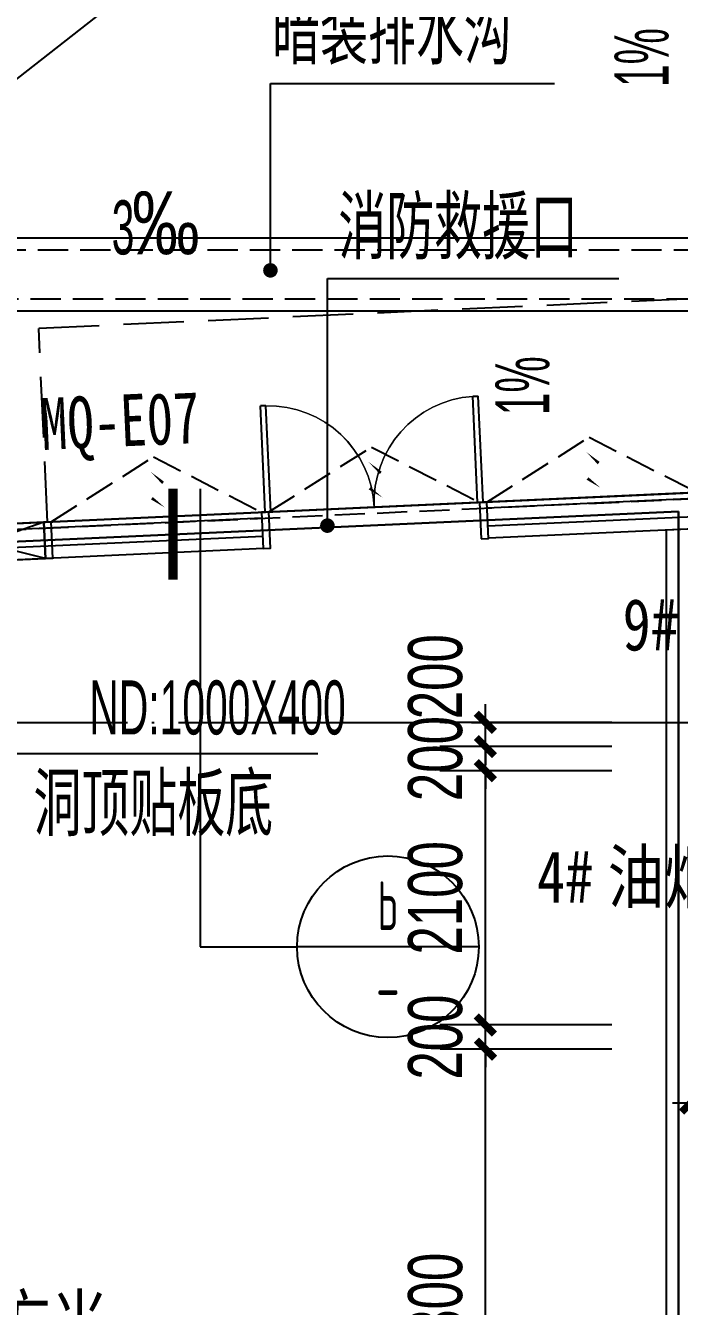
# Model space of a CAD drawing. Extents: x -409435 to 356702, y -107829 to 330904.
# Drawn here: x 78909 to 84307, y 190075 to 200656 of the extents above; entities that cross this region are included whole.
import ezdxf
from ezdxf.enums import TextEntityAlignment as Align
from ezdxf.xclip import XClip

# ---------------------------------------------------------------- set-up
doc = ezdxf.new("R2010")
doc.units = 0
doc.header["$LTSCALE"] = 1000
doc.header["$MEASUREMENT"] = 0
doc.header["$XCLIPFRAME"] = 0
for name, pattern in [('104-14# 核心筒$0$DOTE', [2.42, 2, -0.2, 0.02, -0.2]), ('14#楼幕墙$0$DASH', [0.35, 0.25, -0.1]), ('X-104 14#平面$0$$0$DASH', [0.35, 0.25, -0.1]), ('X-104 14#平面$0$DASH', [0.35, 0.25, -0.1])]:
    doc.linetypes.add(name, pattern=pattern)
for name, color, linetype in [('01-标注_尺寸', 124, 'Continuous'), ('01-标注_符号', 200, 'Continuous'), ('02-TEXT_标注', 130, 'Continuous'), ('104-14# 核心筒$0$A-C_玻璃幕墙', 140, 'Continuous'), ('104-14# 核心筒$0$A_AXIS-轴线', 36, '104-14# 核心筒$0$DOTE'), ('14#楼幕墙$0$A-C_玻璃幕墙', 140, 'Continuous'), ('14#楼幕墙$0$A-C_窗', 140, 'Continuous'), ('14#楼幕墙$0$A-C_门', 150, 'Continuous'), ('X-104 14#平面$0$01-标注_符号', 200, 'Continuous'), ('X-104 14#平面$0$02-TEXT_标注', 130, 'Continuous'), ('X-104 14#平面$0$02-TEXT_门窗', 151, 'Continuous'), ('X-104 14#平面$0$A-C_玻璃幕墙', 140, 'Continuous'), ('X-104 14#平面$0$A-C_门', 150, 'Continuous'), ('X-104 14#平面$0$A-O_屋面', 201, 'Continuous'), ('X-104 14#平面$0$A-O_散水', 134, 'Continuous'), ('X-104 14#平面$0$A-TECH_暖通', 6, 'Continuous'), ('X-104 14#平面$0$A-TECH_结构', 21, 'Continuous'), ('X-104 14#平面$0$A_STR-砌块墙', 121, 'Continuous'), ('建-标注-文本', 254, 'Continuous'), ('建-标注-索引', 75, 'Continuous')]:
    doc.layers.add(name, color=color, linetype=linetype)
doc.layers.add('14#楼幕墙$0$04-不打印_辅助线', color=165, linetype='Continuous', plot=False)
doc.layers.add('X-104 14#平面$0$000套内', color=226, linetype='Continuous', lineweight=30, plot=False)
doc.styles.add('_TCH_DIM', font='ros.shx', dxfattribs={"width": 0.8, "height": 2, "bigfont": 'jd.shx'})
doc.styles.add('_TCH_DIM_T3', font='ros.shx', dxfattribs={"width": 0.705882, "bigfont": 'jd.shx'})
doc.styles.add('X-104 14#平面$0$_TCH_LABEL', font='ros1.shx', dxfattribs={"width": 0.75, "bigfont": 'jd.shx'})
doc.styles.add('X-104 14#平面$0$_TCH_WINDOW', font='STXIHEI_0.TTF', dxfattribs={"width": 0.75, "height": 3.5})
doc.styles.add('X-104 14#平面$0$Standard', font='STXIHEI_0.TTF', dxfattribs={"width": 0.8})
doc.dimstyles.new('_TCH_ARCH&&150', dxfattribs={"dimtxt": 446.25, "dimasz": 150, "dimexe": 375, "dimexo": 450, "dimgap": 189.375, "dimtad": 1, "dimdec": 0, "dimzin": 0, "dimdsep": 46, "dimtxsty": '_TCH_DIM_T3', "dimblk": 'ARCHTICK', "dimcen": 0.09, "dimclrt": 7, "dimazin": 2, "dimtfac": 1, "dimtdec": 0, "dimtix": 1, "dimtmove": 2, "dimatfit": 3, "dimfxl": 0, "dimtolj": 1, "dimtzin": 0, "dimarcsym": 0})

# ---------------------------------------------------------------- blocks, each defined once
blk = doc.blocks.new('14#楼幕墙$0$A$C678332E3')
blk.add_lwpolyline([(0, 0), (60, 0), (60, 300), (0, 300)], close=True)
blk = doc.blocks.new('14#楼幕墙$0$A$C140B3602')
at = {"rotation": 1.606557729673097}
for p in [(63851, 16016), (65651, 16066), (62052, 15965)]:
    blk.add_blockref('14#楼幕墙$0$A$C678332E3', p, dxfattribs=at)
blk = doc.blocks.new('14#楼幕墙$0$A$C22714246')
at = {"linetype": '14#楼幕墙$0$DASH'}
blk.add_lwpolyline([(1740, 497), (870, 0), (0, 497)], dxfattribs=at)
at = {"layer": '14#楼幕墙$0$A-C_玻璃幕墙', "color": 1}
blk.add_lwpolyline([(899, 122, 0, 25, 0), (802, 217, 0, 0, 0), (900, 340, 25, 0, 0), (796, 422, 0, 0, 0)], format="xyseb", dxfattribs=at)
blk = doc.blocks.new('14#楼幕墙$0$$DorLib2D$00000002')
for p, q in [((-0.5, 0), (-0.5, 0.4875)), ((-0.475, 0.4875), (-0.5, 0.4875)), ((-0.475, 0), (-0.475, 0.4875)), ((0.475, 0), (0.475, 0.4875)), ((0.475, 0.4875), (0.5, 0.4875)), ((0.5, 0), (0.5, 0.4875)), ((-0.5, 0), (-0.475, 0)), ((0.5, 0), (0.475, 0))]:
    blk.add_line(p, q)
at = {"lineweight": 13}
for centre, start, end in [((-0.4875, 0), 0, 88.53072), ((0.4875, 0), 91.46928, 180)]:
    blk.add_arc(centre, 0.4875, start, end, dxfattribs=at)
blk = doc.blocks.new('14#楼幕墙')
at = {"layer": '14#楼幕墙$0$A-C_玻璃幕墙'}
for p, q in [((92266, 197155), (62308, 195791)), ((87548, 196890), (82718, 196670)), ((87555, 196740), (82725, 196521)), ((87560, 196641), (82730, 196421)), ((80860, 196586), (66535, 195934)), ((80867, 196436), (66542, 195784)), ((80872, 196336), (66546, 195684))]:
    blk.add_line(p, q, dxfattribs=at)
blk.add_lwpolyline([(120742, 216995), (99427, 222925), (92266, 197155), (62308, 195791), (62738, 196820), (22065, 195795), (17309, 179208), (53491, 179840), (52927, 177185), (83500, 178466), (82418, 175654), (109062, 173768), (119297, 188914), (117563, 189300)], close=True, dxfattribs=at)
at = {"layer": '14#楼幕墙$0$A-C_玻璃幕墙', "linetype": '14#楼幕墙$0$DASH', "ltscale": 2}
for points in [[(84411, 198399), (79017, 198154)], [(79090, 196555), (79017, 198154)]]:
    blk.add_lwpolyline(points, dxfattribs=at)
at = {"layer": '14#楼幕墙$0$04-不打印_辅助线', "rotation": 182.6065577298193}
blk.add_blockref('14#楼幕墙$0$A$C22714246', (82633, 197214), dxfattribs=at)
at = {"layer": '14#楼幕墙$0$A-C_玻璃幕墙', "rotation": 1.000000000000248}
blk.add_blockref('14#楼幕墙$0$A$C140B3602', (17309, 179208), dxfattribs=at)
at = {"layer": '14#楼幕墙$0$A-C_窗', "rotation": 182.6065577298175}
for p in [(84432, 197295), (80835, 197132)]:
    blk.add_blockref('14#楼幕墙$0$A$C22714246', p, dxfattribs=at)
at = {"layer": '14#楼幕墙$0$A-C_门', "xscale": -1800, "yscale": 1800, "zscale": 100, "rotation": 2.606557769728314}
blk.add_blockref('14#楼幕墙$0$$DorLib2D$00000002', (81787, 196678), dxfattribs=at)
blk = doc.blocks.new('104-14# 核心筒')
at = {"layer": '104-14# 核心筒$0$A-C_玻璃幕墙'}
blk.add_lwpolyline([(82417.6, 175653.6), (83499.8, 178465.9), (52926.6, 177184.7), (53491, 179839.8), (17309.3, 179208.2), (22065.4, 195794.6), (62738.3, 196820), (62307.5, 195791.2), (92265.6, 197155.1), (99426.9, 222925), (120741.8, 216994.6), (117562.9, 189300.5), (119297.3, 188914.5), (109062.3, 173767.9), (82417.6, 175653.6)], dxfattribs=at)
at = {"layer": '104-14# 核心筒$0$A_AXIS-轴线'}
blk.add_line((-9370.1, 194900), (120259.9, 194900), dxfattribs=at)
blk = doc.blocks.new('*U457')
blk.add_lwpolyline([(300, 0), (300, 1000), (0, 1000), (0, 0), (300, 0), (0, 1000), (0, 0), (300, 1000)])
blk = doc.blocks.new('X-104 14#平面$0$sdfjladfiididid')
at = {"layer": 'X-104 14#平面$0$A-TECH_暖通', "rotation": 92.60655773115865}
blk.add_blockref('*U457', (79073, 196254), dxfattribs=at)
blk = doc.blocks.new('X-104 14#平面$0$$DorLib2D$00000002')
for p, q in [((-0.5, 0), (-0.5, 0.4875)), ((-0.475, 0.4875), (-0.5, 0.4875)), ((-0.475, 0), (-0.475, 0.4875)), ((0.475, 0), (0.475, 0.4875)), ((0.475, 0.4875), (0.5, 0.4875)), ((0.5, 0), (0.5, 0.4875)), ((-0.5, 0), (-0.475, 0)), ((0.5, 0), (0.475, 0))]:
    blk.add_line(p, q)
at = {"lineweight": 13}
for centre, start, end in [((-0.4875, 0), 0, 88.53072), ((0.4875, 0), 91.46928, 180)]:
    blk.add_arc(centre, 0.4875, start, end, dxfattribs=at)
blk = doc.blocks.new('X-104 14#平面')
at = {"layer": 'X-104 14#平面$0$000套内'}
blk.add_lwpolyline([(84300, 196642.3), (84300, 186000), (92650, 186000), (92650, 186150), (114074.1, 186150), (115950, 188926.2), (115950, 189200), (117249.4, 189200), (117398.5, 189183.4), (119049.6, 188815.9), (108986.5, 173923.7), (82630.4, 175788.9), (83721.9, 178625.3), (59650, 177616.6), (59650, 196592.1), (62510.5, 196664.2), (62077.6, 195630.6)], close=True, dxfattribs=at)
at = {"layer": 'X-104 14#平面$0$01-标注_符号'}
for p, q in [((80350.8, 196830), (80350.8, 193045.8)), ((80350.8, 193045.8), (81150.4, 193045.8)), ((82650.4, 193045.8), (81150.4, 193045.8))]:
    blk.add_line(p, q, dxfattribs=at)
at = {"layer": 'X-104 14#平面$0$01-标注_符号', "const_width": 75}
blk.add_lwpolyline([(80125.8, 196830), (80125.8, 196080)], dxfattribs=at)
at = {"layer": 'X-104 14#平面$0$01-标注_符号'}
blk.add_circle((81900.4, 193045.8), 750, dxfattribs=at)
at = {"layer": 'X-104 14#平面$0$A-C_玻璃幕墙'}
blk.add_lwpolyline([(82417.6, 175653.6), (83499.8, 178465.9), (52926.6, 177184.7), (53491, 179839.8), (17309.3, 179208.2), (22065.4, 195794.6), (62738.3, 196820), (62307.5, 195791.2), (92265.6, 197155.1), (99426.9, 222925), (120741.8, 216994.6), (117562.9, 189300.5), (119297.3, 188914.5), (109062.3, 173767.9), (82417.6, 175653.6)], dxfattribs=at)
at = {"layer": 'X-104 14#平面$0$A-O_屋面', "ltscale": 5}
blk.add_lwpolyline([(94938.1, 206772.3), (89232.1, 208359.9), (77379.9, 199080), (69550, 199080)], dxfattribs=at)
at = {"layer": 'X-104 14#平面$0$A-O_散水'}
blk.add_lwpolyline([(91629.3, 207692.9), (86552.7, 198900), (24000, 198900), (24000, 198300), (86899.1, 198300), (92226.2, 207526.9)], close=True, dxfattribs=at)
at = {"layer": 'X-104 14#平面$0$A-O_散水', "linetype": 'X-104 14#平面$0$DASH'}
blk.add_lwpolyline([(91728.8, 207665.3), (86610.4, 198800), (24000, 198800), (24000, 198400), (86841.3, 198400), (92126.7, 207554.5)], close=True, dxfattribs=at)
at = {"layer": 'X-104 14#平面$0$A-TECH_结构', "linetype": 'X-104 14#平面$0$$0$DASH'}
blk.add_lwpolyline([(82521.6, 175784.7), (83573.8, 178519), (52988.9, 177237.3), (53553, 179890.9), (17376, 179259.4), (22103.3, 195745.6), (62662.4, 196768.1), (62230.9, 195737.7), (92304.1, 197106.8), (95072, 207067.2)], dxfattribs=at)
at = {"layer": 'X-104 14#平面$0$A_STR-砌块墙'}
for p, q in [((84497.8, 196501.1), (84200, 196487.6)), ((84200, 194600), (84200, 196487.6)), ((84200, 192300), (84200, 194600)), ((84200, 187800), (84200, 192300))]:
    blk.add_line(p, q, dxfattribs=at)
ref = blk.add_blockref('104-14# 核心筒', (0, 0))
XClip(ref).set_block_clipping_path([(-38664.3623821461, -25500), (139216.5485069363, 330900)])
for name in ['14#楼幕墙', 'X-104 14#平面$0$sdfjladfiididid']:
    blk.add_blockref(name, (0, 0))
at = {"layer": 'X-104 14#平面$0$A-C_门', "xscale": 1800, "yscale": 1800, "zscale": 100, "rotation": 2.606557730057283}
blk.add_blockref('X-104 14#平面$0$$DorLib2D$00000002', (81786.9, 196678), dxfattribs=at)
at = {"layer": 'X-104 14#平面$0$02-TEXT_标注', "style": 'X-104 14#平面$0$Standard', "width": 0.8}
for s, p in [('9#', (83837.8, 195493.5, -3000)), ('油烟竖井', (83715.1, 193411.2, 3000)), ('4#', (83131, 193411.2, 3000)), ('平方米', (78187.3, 189733.7))]:
    blk.add_text(s, height=428.14, dxfattribs=at).set_placement(p)
at = {"layer": 'X-104 14#平面$0$02-TEXT_标注', "style": 'X-104 14#平面$0$_TCH_LABEL'}
for s, height, width, p, p2 in [('b', 401.5, 1.428571, (81814.3, 193183.2), (81986.4, 193183.2)), ('-', 398.9, 1.111111, (81800.6, 192509.1), (82000.1, 192509.1))]:
    blk.add_text(s, height=height, dxfattribs=dict(at, width=width)).set_placement(p, p2, align=Align.FIT)
at = {"layer": 'X-104 14#平面$0$02-TEXT_门窗', "style": 'X-104 14#平面$0$_TCH_WINDOW', "width": 0.75}
blk.add_text('MQ-E07', height=428.14, rotation=2.60656, dxfattribs=at).set_placement((79044.5, 197149.3))
blk = doc.blocks.new('sjdfadsfiididdi')
at = {"layer": '建-标注-索引'}
blk.add_line((78674, 194643), (81323, 194643), dxfattribs=at)
at = {"layer": '建-标注-文本', "style": '_TCH_DIM'}
for s, height, width, p in [('ND:1000X400', 446.25, 0.564706, (79435, 194800)), ('洞顶贴板底', 520.9, 0.8, (78974, 193960))]:
    blk.add_text(s, height=height, dxfattribs=dict(at, width=width)).set_placement(p)
blk = doc.blocks.new('_ArchTick')
at = {"color": 0, "linetype": 'ByBlock', "const_width": 0.4}
blk.add_lwpolyline([(-0.5, -0.5), (0.5, 0.5)], dxfattribs=at)
blk = doc.blocks.new('*D1058')
at = {"layer": '01-标注_尺寸', "color": 0, "lineweight": -2, "transparency": 16777216}
for p, q in [((82705, 194900), (82705, 195050)), ((83750, 194900), (82330, 194900)), ((82705, 194700), (82705, 194900)), ((83750, 194700), (82330, 194700)), ((82705, 194700), (82705, 194550))]:
    blk.add_line(p, q, dxfattribs=at)
at = {"layer": 'Defpoints', "color": 0, "transparency": 16777216}
for p in [(82705, 194900), (84200, 194900), (84200, 194700)]:
    blk.add_point(p, dxfattribs=at)
at = {"layer": '01-标注_尺寸', "color": 0, "lineweight": -2, "transparency": 16777216, "xscale": 150, "yscale": 150, "zscale": 150}
for p, rotation in [((82705, 194900), 270), ((82705, 194700), 90)]:
    blk.add_blockref('_ArchTick', p, dxfattribs=dict(at, rotation=rotation))
at = {"layer": '01-标注_尺寸', "color": 7, "transparency": 16777216, "insert": (82293, 195277), "char_height": 446.2, "attachment_point": 5, "rotation": 90, "style": '_TCH_DIM_T3'}
blk.add_mtext('\\A1;200', dxfattribs=at)
blk = doc.blocks.new('*D1059')
at = {"layer": '01-标注_尺寸', "color": 0, "lineweight": -2, "transparency": 16777216}
for p, q in [((82705, 194700), (82705, 194850)), ((83750, 194700), (82330, 194700)), ((82705, 194500), (82705, 194700)), ((83750, 194500), (82330, 194500)), ((82705, 194500), (82705, 194350))]:
    blk.add_line(p, q, dxfattribs=at)
at = {"layer": 'Defpoints', "color": 0, "transparency": 16777216}
for p in [(82705, 194700), (84200, 194700), (84200, 194500)]:
    blk.add_point(p, dxfattribs=at)
at = {"layer": '01-标注_尺寸', "color": 0, "lineweight": -2, "transparency": 16777216, "xscale": 150, "yscale": 150, "zscale": 150}
for p, rotation in [((82705, 194700), 270), ((82705, 194500), 90)]:
    blk.add_blockref('_ArchTick', p, dxfattribs=dict(at, rotation=rotation))
at = {"layer": '01-标注_尺寸', "color": 7, "transparency": 16777216, "insert": (82293, 194600), "char_height": 446.2, "attachment_point": 5, "rotation": 90, "style": '_TCH_DIM_T3'}
blk.add_mtext('\\A1;200', dxfattribs=at)
blk = doc.blocks.new('*D1060')
at = {"layer": '01-标注_尺寸', "color": 0, "lineweight": -2, "transparency": 16777216}
for p, q in [((83750, 194500), (82330, 194500)), ((82705, 192400), (82705, 194500)), ((83750, 192400), (82330, 192400))]:
    blk.add_line(p, q, dxfattribs=at)
at = {"layer": 'Defpoints', "color": 0, "transparency": 16777216}
for p in [(82705, 194500), (84200, 194500), (84200, 192400)]:
    blk.add_point(p, dxfattribs=at)
at = {"layer": '01-标注_尺寸', "color": 0, "lineweight": -2, "transparency": 16777216, "xscale": 150, "yscale": 150, "zscale": 150}
for p, rotation in [((82705, 194500), 90), ((82705, 192400), 270)]:
    blk.add_blockref('_ArchTick', p, dxfattribs=dict(at, rotation=rotation))
at = {"layer": '01-标注_尺寸', "color": 7, "transparency": 16777216, "insert": (82293, 193450), "char_height": 446.2, "attachment_point": 5, "rotation": 90, "style": '_TCH_DIM_T3'}
blk.add_mtext('\\A1;2100', dxfattribs=at)
blk = doc.blocks.new('*D1061')
at = {"layer": '01-标注_尺寸', "color": 0, "lineweight": -2, "transparency": 16777216}
for p, q in [((82705, 192400), (82705, 192550)), ((83750, 192400), (82330, 192400)), ((82705, 192200), (82705, 192400)), ((83750, 192200), (82330, 192200)), ((82705, 192200), (82705, 192050))]:
    blk.add_line(p, q, dxfattribs=at)
at = {"layer": 'Defpoints', "color": 0, "transparency": 16777216}
for p in [(82705, 192400), (84200, 192400), (84200, 192200)]:
    blk.add_point(p, dxfattribs=at)
at = {"layer": '01-标注_尺寸', "color": 0, "lineweight": -2, "transparency": 16777216, "xscale": 150, "yscale": 150, "zscale": 150}
for p, rotation in [((82705, 192400), 270), ((82705, 192200), 90)]:
    blk.add_blockref('_ArchTick', p, dxfattribs=dict(at, rotation=rotation))
at = {"layer": '01-标注_尺寸', "color": 7, "transparency": 16777216, "insert": (82293, 192300), "char_height": 446.2, "attachment_point": 5, "rotation": 90, "style": '_TCH_DIM_T3'}
blk.add_mtext('\\A1;200', dxfattribs=at)
blk = doc.blocks.new('*D1062')
at = {"layer": '01-标注_尺寸', "color": 0, "lineweight": -2, "transparency": 16777216}
for p, q in [((83750, 192200), (82330, 192200)), ((82705, 187900), (82705, 192200)), ((83750, 187900), (82330, 187900))]:
    blk.add_line(p, q, dxfattribs=at)
at = {"layer": 'Defpoints', "color": 0, "transparency": 16777216}
for p in [(82705, 192200), (84200, 192200), (84200, 187900)]:
    blk.add_point(p, dxfattribs=at)
at = {"layer": '01-标注_尺寸', "color": 0, "lineweight": -2, "transparency": 16777216, "xscale": 150, "yscale": 150, "zscale": 150}
for p, rotation in [((82705, 192200), 90), ((82705, 187900), 270)]:
    blk.add_blockref('_ArchTick', p, dxfattribs=dict(at, rotation=rotation))
at = {"layer": '01-标注_尺寸', "color": 7, "transparency": 16777216, "insert": (82293, 190050), "char_height": 446.2, "attachment_point": 5, "rotation": 90, "style": '_TCH_DIM_T3'}
blk.add_mtext('\\A1;4300', dxfattribs=at)
blk = doc.blocks.new('*D2243')
at = {"layer": '01-标注_尺寸', "color": 0, "lineweight": -2, "transparency": 16777216}
for p, q in [((84400, 191506), (84400, 192129)), ((85400, 191506), (85400, 192129)), ((84400, 191754), (84250, 191754)), ((84400, 191754), (85400, 191754)), ((85400, 191754), (85550, 191754))]:
    blk.add_line(p, q, dxfattribs=at)
at = {"layer": 'Defpoints', "color": 0, "transparency": 16777216}
for p in [(85400, 191754), (84400, 191056), (85400, 191056)]:
    blk.add_point(p, dxfattribs=at)
at = {"layer": '01-标注_尺寸', "color": 0, "lineweight": -2, "transparency": 16777216, "xscale": 150, "yscale": 150, "zscale": 150}
blk.add_blockref('_ArchTick', (84400, 191754), dxfattribs=at)
at = {"layer": '01-标注_尺寸', "color": 0, "lineweight": -2, "transparency": 16777216, "xscale": 150, "yscale": 150, "zscale": 150, "rotation": 180}
blk.add_blockref('_ArchTick', (85400, 191754), dxfattribs=at)
at = {"layer": '01-标注_尺寸', "color": 7, "transparency": 16777216, "insert": (84900, 192166), "char_height": 446.2, "attachment_point": 5, "style": '_TCH_DIM_T3'}
blk.add_mtext('\\A1;1000', dxfattribs=at)

msp = doc.modelspace()

# ---------------------------------------------------------------- linework, layer by layer
at = {"layer": '01-标注_符号'}
for p, q in [((80930.1, 198633.9), (80930.1, 200177.5)), ((80930.1, 200177.5), (83276, 200177.5)), ((81400.6, 196524.9), (81400.6, 198567)), ((81400.6, 198567), (83806.6, 198567))]:
    msp.add_line(p, q, dxfattribs=at)
for points in [[(80395, 198608.1, 0, 0, 0), (79781.5, 198608.1, 120, 0, 0), (79331.5, 198608.1, 0, 0, 0)], [(83390.8, 197080.2, 0, 0, 0), (83390.8, 197637.3, 120, 0, 0), (83390.8, 198087.3, 0, 0, 0)]]:
    msp.add_lwpolyline(points, format="xyseb", dxfattribs=at)
at = {"layer": '01-标注_符号', "const_width": 60}
for points in [[(80930.1, 198603.9, 1), (80930.1, 198663.9, 1)], [(81400.6, 196494.9, 1), (81400.6, 196554.9, 1)]]:
    msp.add_lwpolyline(points, format="xyb", close=True, dxfattribs=at)

# ---------------------------------------------------------------- block references
for name in ['X-104 14#平面', 'sjdfadsfiididdi']:
    msp.add_blockref(name, (0, 0))

# ---------------------------------------------------------------- texts
at = {"layer": '02-TEXT_标注', "style": '_TCH_DIM'}
for s, height, width, p in [('暗装排水沟', 520.93, 0.8, (80943.6, 200335)), ('‰', 520.9, 0.8, (79787.7, 198765.6)), ('消防救援口', 520.93, 0.8, (81490.5, 198724.5)), ('3', 446.2, 0.564706, (79619.7, 198765.6))]:
    msp.add_text(s, height=height, dxfattribs=dict(at, width=width)).set_placement(p)
at = {"layer": '02-TEXT_标注', "style": '_TCH_DIM', "width": 0.564706}
for p in [(84217.2, 200148.3), (83233.3, 197436.8)]:
    msp.add_text('1%%%', height=446.25, rotation=90, dxfattribs=at).set_placement(p)

# ---------------------------------------------------------------- dimensions: what is measured, and where the dimension line sits
at = {"layer": '01-标注_尺寸'}
dim = msp.add_linear_dim(base=(82705.3, 194900), p1=(84200, 194700), p2=(84200, 194900), angle=90, dimstyle='_TCH_ARCH&&150', dxfattribs=at)
dim.commit()
dim.dimension.update_dxf_attribs({"geometry": '*D1058', "text_midpoint": (82292.8, 195276.8), "dimtype": 161})
for p1, p2, distance, picture, middle in [((84200, 194500), (84200, 194700), 1494.7, '*D1059', (82292.8, 194600)), ((84200, 192400), (84200, 194500), 1494.7, '*D1060', (82292.8, 193450)), ((84200, 192200), (84200, 192400), 1494.7, '*D1061', (82292.8, 192300)), ((84400, 191056.1), (85400, 191056.1), 697.5, '*D2243', (84900, 192166.1)), ((84200, 187900), (84200, 192200), 1494.7, '*D1062', (82292.8, 190050))]:
    dim = msp.add_aligned_dim(p1=p1, p2=p2, distance=distance, dimstyle='_TCH_ARCH&&150', dxfattribs=at)
    dim.commit()
    dim.dimension.update_dxf_attribs({"geometry": picture, "text_midpoint": middle})

doc.saveas('drawing.dxf')
